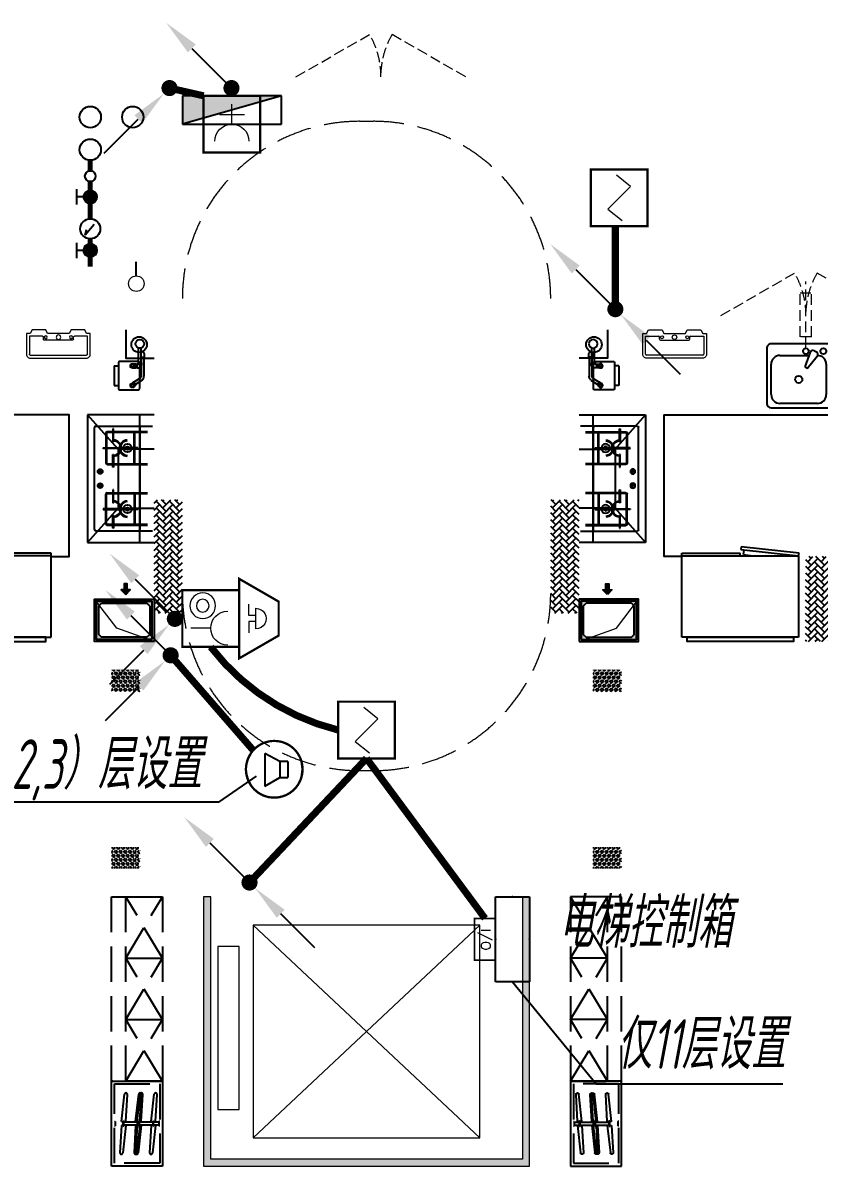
# Model space of a CAD drawing. Extents: x 3774419 to 4775970, y -926964 to 2266.
# Drawn here: x 3853794 to 3859415, y -852033 to -843969 of the extents above; entities that cross this region are included whole.
import ezdxf
from ezdxf.enums import TextEntityAlignment as Align

# ---------------------------------------------------------------- set-up
doc = ezdxf.new("R2010")
doc.units = 0
doc.header["$LTSCALE"] = 1000
doc.header["$MEASUREMENT"] = 0
for name, pattern in [('A户型$0$DASH', [0.35, 0.25, -0.1]), ('DASH', [0.35, 0.25, -0.1]), ('DOTE', [2.42, 2, -0.2, 0.02, -0.2]), ('HIDDEN', [0.375, 0.25, -0.125])]:
    doc.linetypes.add(name, pattern=pattern)
doc.layers.get('0').update_dxf_attribs({"linetype": 'CONTINUOUS'})
for name, color, linetype in [('!!电气', 1, 'CONTINUOUS'), ('5fur', 175, 'CONTINUOUS'), ('AH-FURNITURE', 1, 'CONTINUOUS'), ('DIM-照明', 7, 'CONTINUOUS'), ('EQUIP-广播', 3, 'CONTINUOUS'), ('EQUIP-箱柜', 3, 'CONTINUOUS'), ('EQUIP_消火栓', 7, 'CONTINUOUS'), ('IP-bath&kitchen-JOHNSON', 4, 'CONTINUOUS'), ('LVTRY', 252, 'CONTINUOUS'), ('LWIRE', 4, 'CONTINUOUS'), ('VPIPE-中水', 122, 'CONTINUOUS'), ('VPIPE-凝结', 150, 'CONTINUOUS'), ('VPIPE-消防', 1, 'TG_X'), ('VPIPE-给水', 3, 'TG_J'), ('WIRE-消防', 4, 'CONTINUOUS'), ('WIRE-消防广播', 4, 'DOTE'), ('保温', 6, 'CONTINUOUS'), ('建筑-排气道', 252, 'CONTINUOUS'), ('污水', 3, 'CONTINUOUS'), ('给水', 4, 'CONTINUOUS')]:
    doc.layers.add(name, color=color, linetype=linetype)
for name, color, linetype, lineweight in [('3.5方案汇报，与郭总、侯月琴确定户型_t8$0$STAIR', 2, 'CONTINUOUS', 18), ('EQUIP-消防', 3, 'CONTINUOUS', 20), ('PUB_HATCH', 8, 'CONTINUOUS', 9), ('STAIR', 252, 'CONTINUOUS', 20), ('VPIPE-废水', 31, 'TG_F', 18), ('WINDOW', 146, 'CONTINUOUS', 20), ('填充', 251, 'CONTINUOUS', 5), ('平面-空调室内机', 176, 'CONTINUOUS', 9), ('平面-空调预留孔', 252, 'CONTINUOUS', 15), ('立面-洞口示意', 252, 'CONTINUOUS', 13)]:
    doc.layers.add(name, color=color, linetype=linetype, lineweight=lineweight)
doc.styles.add('_TCH_LABEL', font='COMPLEX', dxfattribs={"bigfont": 'GBCBIG'})
doc.styles.add('_TEL_DIM', font='SIMPLEX', dxfattribs={"width": 0.8, "height": 3.5, "bigfont": 'HZTXT'})
doc.styles.add('DIM_FONT', font='SIMPLEX', dxfattribs={"width": 0.7, "bigfont": 'GBCBIG'})
doc.styles.add('HZTXT', font='gbeitc.shx', dxfattribs={"width": 0.8, "height": 400, "bigfont": 'hztxt.shx'})
doc.styles.get("Standard").update_dxf_attribs({"font": 'gbenor.shx', "bigfont": 'gbcbig.shx'})
doc.styles.add('TG_LINETYPE', font='SIMPLEX', dxfattribs={"width": 0.8, "height": 3, "bigfont": 'HZTXT'})
doc.linetypes.add('TG_F', pattern='A,2,-0.3,["F",TG_LINETYPE,S=0.1,R=0,X=-0.23,Y=-0.15],0', length=2.3)
doc.linetypes.add('TG_J', pattern='A,2,-0.22,["J",TG_LINETYPE,S=0.1,R=0,X=-0.18,Y=-0.15],0', length=2.22)
doc.linetypes.add('TG_X', pattern='A,4,-0.3,["X",TG_LINETYPE,S=0.1,R=0,X=-0.23,Y=-0.15],0', length=4.3)
pattern_1 = [(45, (0, 0), (0, 47.4157523), [100.584, -33.528]), (135, (23.708, 23.708), (3e-15, 47.4157523), [100.584, -33.528])]
pattern_2 = [(90, (0, 0), (-16.49778, 1e-15), [9.525, -19.05]), (210, (0, 0), (8.24889, -14.2874966), [9.525, -19.05]), (150, (6e-16, 9.525), (-8.24889, -14.2874966), [9.525, -19.05])]

# ---------------------------------------------------------------- blocks, each defined once
blk = doc.blocks.new('rtyg7uyhg')
at = {"layer": 'LVTRY'}
for p, q in [((194234.6, 45488.8), (193621, 45488.8)), ((193590.3, 45458.1), (193590.3, 45069.5)), ((193682.3, 45407), (193887.8, 45407)), ((193896.4, 45429.9), (193857.6, 45326.3)), ((193925.8, 45440.4), (193940.1, 45432.2)), ((194111.9, 45407), (194173.3, 45407)), ((194265.3, 45069.5), (194265.3, 45458.1)), ((193621, 45130.8), (193621, 45345.6)), ((193857.6, 45326.3), (193875.3, 45316)), ((193875.3, 45316), (193945.6, 45401.5)), ((194009.6, 45345.6), (194009.6, 45130.8)), ((194050.5, 45130.8), (194050.5, 45345.6)), ((194234.6, 45345.6), (194234.6, 45130.8)), ((193621, 45038.8), (194234.6, 45038.8)), ((193948.3, 45069.5), (193682.3, 45069.5)), ((194173.3, 45069.5), (194111.9, 45069.5))]:
    blk.add_line(p, q, dxfattribs=at)
for centre, radius in [((193866.4, 45437.7), 20.5), ((193989.2, 45437.7), 20.5), ((194071, 45437.7), 20.5), ((193815.3, 45238.2), 25.6), ((194137.5, 45238.2), 25.6)]:
    blk.add_circle(centre, radius, dxfattribs=at)
for centre, radius, start, end in [((193621, 45458.1), 30.7, 89.99999, 179.99999), ((194234.6, 45458.1), 30.7, 359.99999, 89.99999), ((193682.3, 45345.6), 61.4, 89.99999, 179.99999), ((193915.6, 45422.7), 20.5, 59.99999, 159.46231), ((193929.8, 45414.5), 20.5, 320.53767, 59.99999), ((193948.3, 45345.6), 61.4, 359.99999, 89.99999), ((194111.9, 45345.6), 61.4, 89.99999, 179.99999), ((194173.3, 45345.6), 61.4, 359.99999, 89.99999), ((193682.3, 45130.8), 61.4, 179.99999, 269.99999), ((193948.3, 45130.8), 61.4, 269.99999, 359.99999), ((194111.9, 45130.8), 61.4, 179.99999, 269.99999), ((194173.3, 45130.8), 61.4, 269.99999, 359.99999), ((193621, 45069.5), 30.7, 179.99999, 269.99999), ((194234.6, 45069.5), 30.7, 269.99999, 359.99999)]:
    blk.add_arc(centre, radius, start, end, dxfattribs=at)
at = {"layer": 'LVTRY', "style": 'DIM_FONT', "width": 0.8, "flags": 9}
for tag in ['YSIZE', 'XSIZE']:
    blk.add_attdef(tag, (193927.8, 45487.8), '', height=0.5, rotation=89.99999, dxfattribs=at)
blk = doc.blocks.new('A$C60D053AF')
at = {"layer": 'AH-FURNITURE', "color": 8}
for p, q in [((192.5, -71), (327.6, -71)), ((232.5, -90), (128.3, -90)), ((232.5, -110), (128.3, -110)), ((192.5, -91), (327.6, -91)), ((245, -129.5), (245, -122.5)), ((265, -129.5), (265, -122.5)), ((341.7, -96.9), (370, -143.2)), ((355.9, -82.7), (384.2, -129)), ((255, -281), (255, -251)), ((255, -281), (393, -281)), ((393, -281), (393, -251))]:
    blk.add_line(p, q, dxfattribs=at)
for points in [[(170, -68, 1), (170, -94), (192.5, -94), (192.5, -68)], [(234, -251), (414, -251, 0.414214), (424, -241), (424, -111, 0.414214), (414, -101), (234, -101, 0.414214), (224, -111), (224, -241, 0.414214)], [(268, -122.5), (268, -107, 0.414214), (248, -87), (232.5, -87), (232.5, -113), (242, -113), (242, -122.5)], [(242, -152, 1), (268, -152), (268, -129.5), (242, -129.5)], [(383.8, -161.2, 1), (402.2, -142.8), (386.3, -126.9), (367.9, -145.3)]]:
    blk.add_lwpolyline(points, format="xyb", close=True, dxfattribs=at)
for centre, radius in [((100, -100), 30), ((255, -152), 15), ((255, -152), 10), ((393, -152), 15), ((393, -152), 10)]:
    blk.add_circle(centre, radius, dxfattribs=at)
for radius in [40, 20]:
    blk.add_arc((327.6, -111), radius, 45, 90, dxfattribs=at)
blk = doc.blocks.new('A-Kitchen-7')
at = {"layer": 'LVTRY'}
for p, q in [((-519, 780), (-7, 834)), ((-4, 811), (-515, 756)), ((-7, 834), (-4, 811)), ((-515, 756), (-519, 780)), ((515, 756), (-515, 756)), ((-515, 756), (-515, 40)), ((-486, 761), (-485, 756)), ((-29, 767), (-112, 756)), ((-29, 767), (-35, 806)), ((515, 780), (0, 780)), ((0, 756), (0, 780)), ((515, 756), (515, 780)), ((515, 40), (515, 756)), ((-515, 40), (515, 40))]:
    blk.add_line(p, q, dxfattribs=at)
blk.add_lwpolyline([(-469, 40), (-469, 0), (469, 0), (469, 40)], close=True, dxfattribs=at)
blk = doc.blocks.new('FRSDFDGDGDRGDR')
at = {"layer": '平面-空调预留孔', "color": 252}
for p, q in [((699612.3, 775044), (699612.3, 775441.2)), ((699618.9, 775447.8), (699746.3, 775447.8)), ((699746.3, 775447.8), (699746.3, 775355.4)), ((699719.9, 775342.2), (699719.9, 775143)), ((699726.5, 775348.8), (699739.7, 775348.8)), ((699726.5, 775136.4), (699739.7, 775136.4)), ((699746.3, 775129.8), (699746.3, 775037.4)), ((699746.3, 775037.4), (699618.9, 775037.4))]:
    blk.add_line(p, q, dxfattribs=at)
blk.add_lwpolyline([(699766.1, 775166.7), (699792.5, 775153.5), (699792.5, 775057.2), (699766.1, 775044), (699766.1, 775017.6), (699618.9, 775017.6, -0.414214), (699592.5, 775044), (699592.5, 775441.2, -0.414214), (699618.9, 775467.6), (699766.1, 775467.6), (699766.1, 775441.2), (699792.5, 775428), (699792.5, 775331.6), (699766.1, 775318.4)], format="xyb", close=True, dxfattribs=at)
for centre, radius in [((699739.7, 775331.6), 10.6), ((699739.7, 775243.2), 15.8), ((699739.7, 775153.5), 10.6)]:
    blk.add_circle(centre, radius, dxfattribs=at)
for centre, start, end in [((699618.9, 775441.2), 90, 180), ((699726.5, 775342.2), 90, 180), ((699739.7, 775355.4), 270, 360), ((699726.5, 775143), 180, 270), ((699739.7, 775129.8), 0, 90), ((699618.9, 775044), 180, 270)]:
    blk.add_arc(centre, 6.6, start, end, dxfattribs=at)
blk = doc.blocks.new('*U148')
h = blk.add_hatch(color=5)
h.set_gradient(color1=(0, 0, 255), rotation=180, tint=1)
h.paths.add_polyline_path([(0, 0), (-6.35, -6.35), (-6.35, -2.159), (-15, -2.159), (-15, 2.159), (-6.35, 2.159), (-6.35, 6.35)])
at = {"color": 0, "linetype": 'Continuous'}
blk.add_lwpolyline([(0, 0), (-6.35, -6.35), (-6.35, -2.159), (-15, -2.159), (-15, 2.159), (-6.35, 2.159), (-6.35, 6.35)], close=True, dxfattribs=at)
blk = doc.blocks.new('GDGDRGDRGRD')
at = {"layer": 'PUB_HATCH'}
blk.add_hatch(color=252, dxfattribs=at).paths.add_polyline_path([(430319.8, 370173.6), (430319.8, 370443.6), (430179.8, 370443.6), (430179.8, 370428.6), (430284.8, 370428.6), (430304.8, 370408.6), (430304.8, 370208.6), (430284.8, 370188.6), (429964.8, 370188.6), (429944.8, 370208.6), (429944.8, 370408.6), (429964.8, 370428.6), (430069.8, 370428.6), (430069.8, 370443.6), (429929.8, 370443.6), (429929.8, 370173.6)])
at = {"layer": 'LVTRY', "color": 251}
for p, q in [((430080.5, 371515.4), (429864.6, 371758.3)), ((430334.8, 371758.3), (429864.6, 371758.3)), ((429864.6, 371758.3), (429864.6, 370858.3)), ((430234.8, 370858.3), (430234.8, 371758.3)), ((430334.8, 371515.4), (430080.5, 371515.4)), ((430080.5, 371515.4), (430080.5, 371100.3)), ((429864.6, 370858.3), (430080.5, 371100.3)), ((430080.5, 371100.3), (430334.8, 371100.3)), ((429864.6, 370858.3), (430334.8, 370858.3))]:
    blk.add_line(p, q, dxfattribs=at)
at = {"layer": 'LVTRY'}
for p, q in [((429914.8, 370948.3), (429914.8, 371668.3)), ((429924.8, 371678.3), (430324.8, 371678.3)), ((429994.8, 371628.3), (429994.8, 371418.3)), ((429999.8, 371628.3), (429999.8, 371418.3)), ((430289.8, 371638.3), (430004.8, 371638.3)), ((430289.8, 371633.3), (430004.8, 371633.3)), ((430045.1, 371658.3), (430045.1, 371568.3)), ((430049.6, 371658.3), (430045.1, 371658.3)), ((430049.6, 371568.3), (430049.6, 371658.3)), ((430194.8, 371418.3), (430194.8, 371628.3)), ((430199.8, 371418.3), (430199.8, 371628.3)), ((430234.8, 371668.3), (430234.8, 370948.3)), ((430045.1, 371568.3), (430049.6, 371568.3)), ((429974.8, 371525.6), (430102.3, 371525.6)), ((429974.8, 371521.1), (429974.8, 371525.6)), ((430102.3, 371521.1), (429974.8, 371521.1)), ((430045.1, 371388.3), (430045.1, 371478.3)), ((430045.1, 371478.3), (430049.6, 371478.3)), ((430049.6, 371478.3), (430049.6, 371388.3)), ((430219.8, 371525.6), (430092.3, 371525.6)), ((430092.3, 371525.6), (430092.3, 371521.1)), ((430092.3, 371521.1), (430219.8, 371521.1)), ((430102.3, 371525.6), (430102.3, 371521.1)), ((430219.8, 371521.1), (430219.8, 371525.6)), ((430234.8, 371100.3), (430234.8, 371515.4)), ((429954.8, 371338.9), (429954.8, 371377.7)), ((430004.8, 371413.3), (430289.8, 371413.3)), ((430004.8, 371408.3), (430289.8, 371408.3)), ((430049.6, 371388.3), (430045.1, 371388.3)), ((429935.4, 371358.3), (429974.2, 371358.3)), ((429935.4, 371258.3), (429974.2, 371258.3)), ((429954.8, 371238.9), (429954.8, 371277.7)), ((430045.1, 371228.3), (430045.1, 371138.3)), ((430049.6, 371228.3), (430045.1, 371228.3)), ((430049.6, 371138.3), (430049.6, 371228.3)), ((429994.8, 370988.3), (429994.8, 371198.3)), ((429999.8, 370988.3), (429999.8, 371198.3)), ((430004.8, 371208.3), (430289.8, 371208.3)), ((430004.8, 371203.3), (430289.8, 371203.3)), ((430045.1, 371138.3), (430049.6, 371138.3)), ((430194.8, 371198.3), (430194.8, 370988.3)), ((430199.8, 371198.3), (430199.8, 370988.3)), ((430102.3, 371095.6), (429974.8, 371095.6)), ((429974.8, 371095.6), (429974.8, 371091.1)), ((429974.8, 371091.1), (430102.3, 371091.1)), ((430092.3, 371091.1), (430092.3, 371095.6)), ((430092.3, 371095.6), (430219.8, 371095.6)), ((430219.8, 371091.1), (430092.3, 371091.1)), ((430102.3, 371091.1), (430102.3, 371095.6)), ((430219.8, 371095.6), (430219.8, 371091.1)), ((430289.8, 370983.3), (430004.8, 370983.3)), ((430289.8, 370978.3), (430004.8, 370978.3)), ((430045.1, 370958.3), (430045.1, 371048.3)), ((430045.1, 371048.3), (430049.6, 371048.3)), ((430049.6, 371048.3), (430049.6, 370958.3)), ((430324.8, 370938.3), (429924.8, 370938.3)), ((430049.6, 370958.3), (430045.1, 370958.3))]:
    blk.add_line(p, q, dxfattribs=at)
at = {"layer": 'LVTRY', "color": 252}
for p, q in [((430069.8, 370428.6), (430069.8, 370443.6)), ((430179.8, 370428.6), (430179.8, 370443.6))]:
    blk.add_line(p, q, dxfattribs=at)
at = {"layer": 'LVTRY'}
blk.add_lwpolyline([(429608.8, 370758.3), (429734.8, 370758.3), (429734.8, 371758.3), (427634.8, 371758.3)], dxfattribs=at)
at = {"layer": 'LVTRY', "color": 252}
for points in [[(430334.8, 370158.6), (429914.8, 370158.6), (429914.8, 370458.6), (430334.8, 370458.6)], [(430319.8, 370173.6), (429929.8, 370173.6), (429929.8, 370443.6), (430319.8, 370443.6)], [(429964.8, 370428.6), (430284.8, 370428.6), (430304.8, 370408.6), (430304.8, 370208.6), (430284.8, 370188.6), (429964.8, 370188.6), (429944.8, 370208.6), (429944.8, 370408.6), (429964.8, 370428.6)]]:
    blk.add_lwpolyline(points, close=True, dxfattribs=at)
at = {"layer": 'LVTRY'}
for centre, radius in [((430147.3, 371523.3), 29.7), ((430147.3, 371523.3), 11.7), ((429954.8, 371358.3), 17), ((429954.8, 371258.3), 17), ((430147.3, 371093.3), 29.7), ((430147.3, 371093.3), 11.7)]:
    blk.add_circle(centre, radius, dxfattribs=at)
for centre, radius, start, end in [((429924.8, 371668.3), 10, 90, 180), ((430004.8, 371628.3), 10, 90, 180), ((430004.8, 371628.3), 5, 90, 180), ((430189.8, 371628.3), 10, 0, 90), ((430189.8, 371628.3), 5, 0, 90), ((430224.8, 371668.3), 10, 0, 90), ((430047.3, 371523.3), 56.7, 2.27424, 87.72576), ((430047.3, 371523.3), 52.2, 2.47041, 87.52959), ((430147.3, 371523.3), 56.7, 92.27424, 177.72576), ((430147.3, 371523.3), 52.2, 92.47041, 177.52959), ((430047.3, 371523.3), 56.7, 272.27424, 357.72576), ((430047.3, 371523.3), 52.2, 272.47041, 357.52959), ((430147.3, 371523.3), 56.7, 182.27424, 267.72576), ((430147.3, 371523.3), 52.2, 182.47041, 267.52959), ((430004.8, 371418.3), 10, 180, 270), ((430004.8, 371418.3), 5, 180, 270), ((430189.8, 371418.3), 5, 270, 0), ((430189.8, 371418.3), 10, 270, 0), ((430004.8, 371198.3), 10, 90, 180), ((430004.8, 371198.3), 5, 90, 180), ((430047.3, 371093.3), 56.7, 2.27424, 87.72576), ((430047.3, 371093.3), 52.2, 2.47041, 87.52959), ((430147.3, 371093.3), 56.7, 92.27424, 177.72576), ((430147.3, 371093.3), 52.2, 92.47041, 177.52959), ((430189.8, 371198.3), 10, 0, 90), ((430189.8, 371198.3), 5, 0, 90), ((430047.3, 371093.3), 56.7, 272.27424, 357.72576), ((430047.3, 371093.3), 52.2, 272.47041, 357.52959), ((430147.3, 371093.3), 56.7, 182.27424, 267.72576), ((430147.3, 371093.3), 52.2, 182.47041, 267.52959), ((430004.8, 370988.3), 10, 180, 270), ((430004.8, 370988.3), 5, 180, 270), ((430189.8, 370988.3), 5, 270, 0), ((430189.8, 370988.3), 10, 270, 0), ((429924.8, 370948.3), 10, 180, 270), ((430224.8, 370948.3), 10, 270, 0)]:
    blk.add_arc(centre, radius, start, end, dxfattribs=at)
at = {"layer": '立面-洞口示意', "color": 252}
blk.add_lwpolyline([(430334.8, 370158.6), (430071.3, 370252.5), (429914.8, 370458.6)], dxfattribs=at)
at = {"xscale": -1, "rotation": 270}
blk.add_blockref('FRSDFDGDGDRGDR', (-345582.7, -327434.2), dxfattribs=at)
at = {"rotation": 270}
blk.add_blockref('A$C60D053AF', (430334.8, 372358.3), dxfattribs=at)
at = {"xscale": -1}
blk.add_blockref('rtyg7uyhg', (622599.6, 326769.5), dxfattribs=at)
at = {"layer": 'LVTRY', "color": 1, "extrusion": (0, 0, -1), "xscale": -0.7999999999883585, "yscale": 0.7999999999883585, "zscale": -0.7999999999883585}
blk.add_blockref('A-Kitchen-7', (-429196.8, 370158.6), dxfattribs=at)
at = {"layer": '建筑-排气道', "xscale": -5, "yscale": 5, "zscale": 5, "rotation": 90}
blk.add_blockref('*U148', (430134.7, 370490.9), dxfattribs=at)
blk = doc.blocks.new('GDFGDGRD')
at = {"layer": '保温', "linetype": 'ByBlock', "ltscale": 10}
h = blk.add_hatch(dxfattribs=at)
h.set_pattern_fill('AR-HBONE', color=251, scale=55)
h.set_pattern_definition(pattern_1)
h.paths.add_polyline_path([(431616.6, 372623.9), (431816.6, 372623.9), (431816.7, 373423.7), (431616.7, 373423.7)])
h = blk.add_hatch(dxfattribs=at)
h.set_pattern_fill('AR-HBONE', color=251, scale=55)
h.set_pattern_definition(pattern_1)
h.paths.add_polyline_path([(434616.6, 372623.9), (434416.6, 372623.9), (434416.5, 373423.7), (434616.5, 373423.7)])
h = blk.add_hatch(dxfattribs=at)
h.set_pattern_fill('AR-HBONE', color=251, scale=55)
h.set_pattern_definition(pattern_1)
h.paths.add_polyline_path([(430017.8, 372423.6), (430016.6, 373023.7), (429816.6, 373023.7), (429817.8, 372423.6)])
at = {"layer": '保温', "linetype": 'Continuous', "ltscale": 10}
h = blk.add_hatch(dxfattribs=at)
h.set_pattern_fill('HEX', color=251, scale=10, angle=90, style=0)
h.set_pattern_definition(pattern_2)
h.paths.add_polyline_path([(431316.6, 372073.7), (431516.6, 372073.7), (431516.7, 372223.7), (431316.7, 372223.7)])
h = blk.add_hatch(dxfattribs=at)
h.set_pattern_fill('HEX', color=251, scale=10, angle=90, style=0)
h.set_pattern_definition(pattern_2)
h.paths.add_polyline_path([(434916.6, 372073.7), (434716.6, 372073.7), (434716.5, 372223.7), (434916.5, 372223.7)])
h = blk.add_hatch(dxfattribs=at)
h.set_pattern_fill('HEX', color=251, scale=10, angle=90, style=0)
h.set_pattern_definition(pattern_2)
h.paths.add_polyline_path([(431316.6, 370823.7), (431516.6, 370823.7), (431516.7, 370973.7), (431316.7, 370973.7)])
h = blk.add_hatch(dxfattribs=at)
h.set_pattern_fill('HEX', color=251, scale=10, angle=90, style=0)
h.set_pattern_definition(pattern_2)
h.paths.add_polyline_path([(434916.6, 370823.7), (434716.6, 370823.7), (434716.5, 370973.7), (434916.5, 370973.7)])
blk = doc.blocks.new('$TwtSys$00000434')
at = {"color": 252}
for p, q in [((-0.5, 0.5), (-0.5, -0.5)), ((-0.5, -0.5), (0.5, 0.5)), ((0.5, 0.5), (-0.5, 0.5)), ((0.5, -0.5), (0.5, 0.5)), ((-0.5, -0.5), (0.5, -0.5))]:
    blk.add_line(p, q, dxfattribs=at)
blk.add_solid([(0.5, -0.5), (0.5, 0.5), (-0.5, -0.5)], dxfattribs=at)
blk = doc.blocks.new('A$C2705576B')
at = {"layer": '给水'}
h = blk.add_hatch(color=252, dxfattribs=at)
edge = h.paths.add_edge_path()
edge.add_arc((417.5, -1741.2), 47.2, 0, 360)
h = blk.add_hatch(color=252, dxfattribs=at)
edge = h.paths.add_edge_path()
edge.add_arc((794.7, -1741.2), 47.2, 0, 360)
at = {"layer": '给水', "color": 252}
for p, q in [((363.1, -1645.4), (471.8, -1645.4)), ((417.5, -1741.2), (417.5, -1645.4)), ((740.3, -1645.4), (849, -1645.4)), ((794.7, -1741.2), (794.7, -1645.4)), ((601.1, -1768.1), (525.3, -1704.3)), ((525.3, -1704.3), (564, -1715))]:
    blk.add_line(p, q, dxfattribs=at)
at = {"layer": '给水', "color": 252, "const_width": 35.4}
for points in [[(499.1, -1741.2), (302.5, -1741.2)], [(903.5, -1741.2), (640.6, -1741.2)], [(1052.8, -1741.2), (978.5, -1741.2)]]:
    blk.add_lwpolyline(points, dxfattribs=at)
at = {"layer": '给水', "color": 252}
for centre, radius in [((569.8, -1741.2), 70.8), ((417.5, -1741.2), 47.2), ((794.7, -1741.2), 47.2), ((941, -1741.2), 37.5)]:
    blk.add_circle(centre, radius, dxfattribs=at)
blk = doc.blocks.new('dongkong')
at = {"layer": '平面-空调预留孔', "color": 8, "linetype": 'HIDDEN', "ltscale": 0.3}
for p, q in [((-603796, 210899.9), (-603796, 210431.5)), ((-603836, 210821), (-603836, 210510.8)), ((-603836, 210821), (-603756, 210821)), ((-603756, 210821), (-603756, 210510.8))]:
    blk.add_line(p, q, dxfattribs=at)
blk.add_lwpolyline([(-603756, 210510.8), (-603836, 210510.8)], dxfattribs=at)
blk = doc.blocks.new('FGDGDGRDGRRD')
at = {"color": 252}
for p, q in [((430034.8, 366458.3), (430034.8, 367058.3)), ((430034.8, 367058.3), (430394.6, 367058.3)), ((430034.8, 366458.3), (430034.8, 367058.3)), ((430034.8, 367058.3), (430394.6, 367058.3)), ((430394.6, 367058.3), (430394.6, 366458.3)), ((430394.6, 367058.3), (430394.6, 367058.3)), ((430394.6, 367058.3), (430394.6, 366458.3)), ((430394.6, 367058.3), (430394.6, 367058.3)), ((430394.6, 366458.3), (430034.8, 366458.3)), ((430394.6, 366458.3), (430034.8, 366458.3))]:
    blk.add_line(p, q, dxfattribs=at)
at = {"layer": '5fur', "color": 252, "linetype": 'A户型$0$DASH'}
for p, q in [((430034.8, 368358.3), (430394.6, 368358.3)), ((430034.8, 367058.3), (430034.8, 368358.3)), ((430034.8, 368358.3), (430394.6, 368358.3)), ((430034.8, 367058.3), (430034.8, 368358.3)), ((430134.8, 368358.3), (430394.6, 368358.3)), ((430134.8, 367058.3), (430134.8, 368358.3)), ((430134.8, 367925), (430394.6, 368358.3)), ((430394.6, 367925), (430134.8, 368358.3)), ((430134.8, 368358.3), (430394.6, 368358.3)), ((430134.8, 367058.3), (430134.8, 368358.3)), ((430134.8, 367925), (430394.6, 368358.3)), ((430394.6, 367925), (430134.8, 368358.3)), ((430394.6, 368358.3), (430394.6, 367058.3)), ((430394.6, 368358.3), (430394.6, 367058.3)), ((430394.6, 368358.3), (430394.6, 367058.3)), ((430394.6, 368358.3), (430394.6, 367058.3)), ((430134.8, 367925), (430394.6, 367925)), ((430394.6, 367491.7), (430134.8, 367925)), ((430134.8, 367491.7), (430394.6, 367925)), ((430134.8, 367925), (430394.6, 367925)), ((430394.6, 367491.7), (430134.8, 367925)), ((430134.8, 367491.7), (430394.6, 367925)), ((430134.8, 367491.7), (430394.6, 367491.7)), ((430134.8, 367058.3), (430394.6, 367491.7)), ((430394.6, 367058.3), (430134.8, 367491.7)), ((430134.8, 367491.7), (430394.6, 367491.7)), ((430134.8, 367058.3), (430394.6, 367491.7)), ((430394.6, 367058.3), (430134.8, 367491.7)), ((430394.6, 367058.3), (430034.8, 367058.3)), ((430394.6, 367058.3), (430034.8, 367058.3)), ((430034.8, 366458.3), (430034.8, 367058.3)), ((430034.8, 367058.3), (430394.6, 367058.3)), ((430034.8, 366458.3), (430034.8, 367058.3)), ((430034.8, 367058.3), (430394.6, 367058.3)), ((430054.8, 366478.3), (430054.8, 367038.3)), ((430054.8, 367038.3), (430374.6, 367038.3)), ((430054.8, 366478.3), (430054.8, 367038.3)), ((430054.8, 367038.3), (430374.6, 367038.3)), ((430394.6, 367058.3), (430134.8, 367058.3)), ((430394.6, 367058.3), (430134.8, 367058.3)), ((430374.6, 367038.3), (430374.6, 366478.3)), ((430374.6, 367038.3), (430374.6, 366478.3)), ((430394.6, 367058.3), (430394.6, 366458.3)), ((430394.6, 367058.3), (430394.6, 366458.3)), ((430105.1, 366772.6), (430126.4, 366965.3)), ((430105.1, 366772.6), (430126.4, 366965.3)), ((430135.1, 366772.6), (430146.4, 366963.8)), ((430135.1, 366772.6), (430146.4, 366963.8)), ((430205.1, 366772.6), (430226.4, 366965.3)), ((430205.1, 366772.6), (430226.4, 366965.3)), ((430214.9, 366772.6), (430236.2, 366965.3)), ((430214.9, 366772.6), (430236.2, 366965.3)), ((430235.1, 366772.6), (430246.4, 366963.8)), ((430235.1, 366772.6), (430246.4, 366963.8)), ((430244.9, 366772.6), (430256.2, 366963.8)), ((430244.9, 366772.6), (430256.2, 366963.8)), ((430314.9, 366772.6), (430336.2, 366965.3)), ((430314.9, 366772.6), (430336.2, 366965.3)), ((430344.9, 366772.6), (430356.2, 366963.8)), ((430344.9, 366772.6), (430356.2, 366963.8)), ((430054.8, 366773.6), (430059.8, 366773.6)), ((430054.8, 366773.6), (430059.8, 366773.6)), ((430054.8, 366743.1), (430059.8, 366743.1)), ((430054.8, 366743.1), (430059.8, 366743.1)), ((430059.8, 366773.6), (430059.8, 366743.1)), ((430059.8, 366773.6), (430059.8, 366743.1)), ((430369.6, 366768.6), (430059.8, 366768.6)), ((430369.6, 366768.6), (430059.8, 366768.6)), ((430369.6, 366748.1), (430059.8, 366748.1)), ((430369.6, 366748.1), (430059.8, 366748.1)), ((430105.1, 366744), (430093.9, 366552.9)), ((430105.1, 366744), (430093.9, 366552.9)), ((430105.1, 366772.6), (430118.1, 366772.6)), ((430105.1, 366772.6), (430118.1, 366772.6)), ((430118.1, 366744), (430105.1, 366744)), ((430118.1, 366744), (430105.1, 366744)), ((430135.1, 366744), (430113.8, 366551.4)), ((430135.1, 366744), (430113.9, 366551.4)), ((430118.1, 366775.6), (430122.1, 366775.6)), ((430118.1, 366741), (430118.1, 366775.6)), ((430118.1, 366775.6), (430122.1, 366775.6)), ((430118.1, 366741), (430118.1, 366775.6)), ((430122.1, 366741), (430118.1, 366741)), ((430122.1, 366741), (430118.1, 366741)), ((430122.1, 366741), (430122.1, 366775.6)), ((430122.1, 366741), (430122.1, 366775.6)), ((430122.1, 366772.6), (430135.1, 366772.6)), ((430122.1, 366772.6), (430135.1, 366772.6)), ((430135.1, 366744), (430122.1, 366744)), ((430135.1, 366744), (430122.1, 366744)), ((430205.1, 366744), (430193.9, 366552.9)), ((430205.1, 366744), (430193.9, 366552.9)), ((430214.9, 366744), (430203.7, 366552.9)), ((430214.9, 366744), (430203.7, 366552.9)), ((430205.1, 366772.6), (430218.1, 366772.6)), ((430205.1, 366772.6), (430218.1, 366772.6)), ((430218.1, 366744), (430205.1, 366744)), ((430218.1, 366744), (430205.1, 366744)), ((430235.1, 366744), (430213.8, 366551.4)), ((430235.1, 366744), (430213.9, 366551.4)), ((430214.9, 366772.6), (430227.9, 366772.6)), ((430214.9, 366772.6), (430227.9, 366772.6)), ((430227.9, 366744), (430214.9, 366744)), ((430227.9, 366744), (430214.9, 366744)), ((430218.1, 366775.6), (430222.1, 366775.6)), ((430218.1, 366741), (430218.1, 366775.6)), ((430218.1, 366775.6), (430222.1, 366775.6)), ((430218.1, 366741), (430218.1, 366775.6)), ((430222.1, 366741), (430218.1, 366741)), ((430222.1, 366741), (430218.1, 366741)), ((430222.1, 366741), (430222.1, 366775.6)), ((430222.1, 366741), (430222.1, 366775.6)), ((430222.1, 366772.6), (430235.1, 366772.6)), ((430222.1, 366772.6), (430235.1, 366772.6)), ((430235.1, 366744), (430222.1, 366744)), ((430235.1, 366744), (430222.1, 366744)), ((430244.9, 366744), (430223.6, 366551.4)), ((430244.9, 366744), (430223.7, 366551.4)), ((430227.9, 366775.6), (430231.9, 366775.6)), ((430227.9, 366741), (430227.9, 366775.6)), ((430227.9, 366775.6), (430231.9, 366775.6)), ((430227.9, 366741), (430227.9, 366775.6)), ((430231.9, 366741), (430227.9, 366741)), ((430231.9, 366741), (430227.9, 366741)), ((430231.9, 366741), (430231.9, 366775.6)), ((430231.9, 366741), (430231.9, 366775.6)), ((430231.9, 366772.6), (430244.9, 366772.6)), ((430231.9, 366772.6), (430244.9, 366772.6)), ((430244.9, 366744), (430231.9, 366744)), ((430244.9, 366744), (430231.9, 366744)), ((430314.9, 366744), (430303.7, 366552.9)), ((430314.9, 366744), (430303.7, 366552.9)), ((430314.9, 366772.6), (430327.9, 366772.6)), ((430314.9, 366772.6), (430327.9, 366772.6)), ((430327.9, 366744), (430314.9, 366744)), ((430327.9, 366744), (430314.9, 366744)), ((430344.9, 366744), (430323.6, 366551.4)), ((430344.9, 366744), (430323.7, 366551.4)), ((430327.9, 366775.6), (430331.9, 366775.6)), ((430327.9, 366741), (430327.9, 366775.6)), ((430327.9, 366775.6), (430331.9, 366775.6)), ((430327.9, 366741), (430327.9, 366775.6)), ((430331.9, 366741), (430327.9, 366741)), ((430331.9, 366741), (430327.9, 366741)), ((430331.9, 366741), (430331.9, 366775.6)), ((430331.9, 366741), (430331.9, 366775.6)), ((430331.9, 366772.6), (430344.9, 366772.6)), ((430331.9, 366772.6), (430344.9, 366772.6)), ((430344.9, 366744), (430331.9, 366744)), ((430344.9, 366744), (430331.9, 366744)), ((430374.6, 366773.6), (430369.6, 366773.6)), ((430374.6, 366773.6), (430369.6, 366773.6)), ((430369.6, 366773.6), (430369.6, 366743.1)), ((430369.6, 366773.6), (430369.6, 366743.1)), ((430374.6, 366743.1), (430369.6, 366743.1)), ((430374.6, 366743.1), (430369.6, 366743.1)), ((430394.6, 366458.3), (430034.8, 366458.3)), ((430394.6, 366458.3), (430034.8, 366458.3)), ((430374.6, 366478.3), (430054.8, 366478.3)), ((430374.6, 366478.3), (430054.8, 366478.3))]:
    blk.add_line(p, q, dxfattribs=at)
for centre, start, end in [((430136.4, 366964.3), 356.96059, 174.28941), ((430136.4, 366964.3), 356.96059, 174.28941), ((430236.4, 366964.3), 356.96059, 174.28941), ((430236.4, 366964.3), 356.96059, 174.28941), ((430246.2, 366964.3), 356.96059, 174.28941), ((430246.2, 366964.3), 356.96059, 174.28941), ((430346.2, 366964.3), 356.96059, 174.28941), ((430346.2, 366964.3), 356.96059, 174.28941), ((430103.9, 366552.3), 176.96059, 354.28941), ((430103.9, 366552.3), 176.96059, 354.28941), ((430203.9, 366552.3), 176.96059, 354.28941), ((430203.9, 366552.3), 176.96059, 354.28941), ((430213.7, 366552.3), 176.96059, 354.28941), ((430213.7, 366552.3), 176.96059, 354.28941), ((430313.7, 366552.3), 176.96059, 354.28941), ((430313.7, 366552.3), 176.96059, 354.28941)]:
    blk.add_arc(centre, 10, start, end, dxfattribs=at)
blk = doc.blocks.new('A$C1C403CBE')
at = {"layer": '填充'}
h = blk.add_hatch(dxfattribs=at)
h.set_pattern_fill('隔热材料02', color=252, scale=100, style=0)
h.set_pattern_definition([(0, (-1161708.397, -603838.627), (0, 50), []), (0, (-1161708.397, -603821.96), (0, 50), []), (270, (-1161664.656, -603813.33), (50, -9e-15), [5.01775, -44.98225]), (270, (-1161702.115, -603813.33), (50, -9e-15), [5.01775, -44.98225]), (90, (-1161676.603, -603847.26), (-50, 3e-15), [5.01775, -44.98225]), (90, (-1161690.17, -603847.26), (-50, 3e-15), [5.01775, -44.98225]), (180, (-1161658.373, -603855.294), (-6e-15, -50), [50.02425, 0.02425]), (135, (-1161672.33, -603852.785), (3e-15, 49.99987405), [4.268, -66.44275]), (116.56505, (-1161625.348, -603849.767), (0.00011283, 49.99993342), [2.805, -108.9985]), (116.56505, (-1161675.348, -603849.767), (0.00011283, 49.99993342), [2.805, -108.9985]), (153.43495, (-1161617.313, -603855.294), (-0.0001128, 49.9999334), [5.61, -106.1935]), (153.43495, (-1161667.313, -603855.294), (-0.0001128, 49.9999334), [5.61, -106.1935]), (63.43495, (-1161626.603, -603842.24), (-0.00011283, 49.99993342), [26.714, -85.0895]), (63.43495, (-1161676.603, -603842.24), (-0.00011283, 49.99993342), [26.714, -85.0895]), (116.56505, (-1161614.656, -603813.33), (0.00011283, 49.99993342), [2.805, -108.9985]), (116.56505, (-1161664.656, -603813.33), (0.00011283, 49.99993342), [2.805, -108.9985]), (135, (-1161665.91, -603810.82), (3e-15, 49.99987405), [4.268, -66.44275]), (153.43495, (-1161618.93, -603807.803), (-0.0001128, 49.9999334), [5.61, -106.1935]), (153.43495, (-1161668.93, -603807.803), (-0.0001128, 49.9999334), [5.61, -106.1935]), (45, (-1161700.86, -603810.82), (0, 49.99987405), [4.268, -66.44275]), (63.43495, (-1161652.115, -603813.33), (-0.00011283, 49.99993342), [2.805, -108.9985]), (63.43495, (-1161702.115, -603813.33), (-0.00011283, 49.99993342), [2.805, -108.9985]), (26.56505, (-1161647.842, -603807.803), (0.0001128, 49.9999334), [5.61, -106.1935]), (26.56505, (-1161697.842, -603807.803), (0.0001128, 49.9999334), [5.61, -106.1935]), (116.56505, (-1161640.168, -603842.24), (0.00011283, 49.99993342), [26.714, -85.0895]), (116.56505, (-1161690.168, -603842.24), (0.00011283, 49.99993342), [26.714, -85.0895]), (45, (-1161694.44, -603852.785), (0, 49.99987405), [4.268, -66.44275]), (63.43495, (-1161641.422, -603849.767), (-0.00011283, 49.99993342), [2.805, -108.9985]), (63.43495, (-1161691.422, -603849.767), (-0.00011283, 49.99993342), [2.805, -108.9985]), (26.56505, (-1161649.46, -603855.294), (0.0001128, 49.9999334), [5.61, -106.1935]), (26.56505, (-1161699.46, -603855.294), (0.0001128, 49.9999334), [5.61, -106.1935])])
h.paths.add_polyline_path([(36400, 6800), (36350, 6800), (36350, 4900), (38650, 4900), (38650, 6800), (38600, 6800), (38600, 4950), (36400, 4950)])
at = {"layer": '3.5方案汇报，与郭总、侯月琴确定户型_t8$0$STAIR', "color": 252}
for p, q in [((36700.8, 6600), (38300.8, 5100)), ((38300.8, 6600), (36700.8, 5100))]:
    blk.add_line(p, q, dxfattribs=at)
for points in [[(38300.8, 5100), (38300.8, 6600), (36700.8, 6600), (36700.8, 5100)], [(36600.8, 5300), (36600.8, 6450), (36450.8, 6450), (36450.8, 5300)]]:
    blk.add_lwpolyline(points, close=True, dxfattribs=at)
at = {"layer": 'IP-bath&kitchen-JOHNSON', "color": 252}
for points in [[(35800, 10800), (35800, 10600), (36000, 10600)], [(39200, 10800), (39200, 10600), (39000, 10600)]]:
    blk.add_lwpolyline(points, dxfattribs=at)
at = {"layer": 'STAIR', "color": 252, "linetype": 'DASH'}
for points in [[(36200, 11020, -0.414214), (37450, 12270), (37550, 12270, -0.414214), (38800, 11020)], [(36200, 8940, 0.414214), (37450, 7690), (37550, 7690, 0.414214), (38800, 8940)]]:
    blk.add_lwpolyline(points, format="xyb", dxfattribs=at)
at = {"layer": 'VPIPE-中水', "color": 252, "linetype": 'Continuous'}
for centre in [(35894.8, 10695), (39105.2, 10695)]:
    blk.add_circle(centre, 55, dxfattribs=at)
at = {"layer": 'VPIPE-凝结', "color": 252}
blk.add_line((35875, 11180), (35875, 11278), dxfattribs=at)
at = {"layer": 'VPIPE-废水', "color": 252}
blk.add_circle((35875, 11125), 55, dxfattribs=at)
at = {"layer": 'VPIPE-消防', "color": 252, "linetype": 'Continuous'}
blk.add_circle((35850, 12300), 75, dxfattribs=at)
at = {"layer": 'VPIPE-给水', "color": 252, "linetype": 'Continuous'}
for centre in [(35550, 12300), (35550, 12070)]:
    blk.add_circle(centre, 75, dxfattribs=at)
at = {"layer": 'WINDOW', "color": 252, "linetype": 'DASH', "ltscale": 0.3}
for points in [[(37001.9, 12583.3), (37521.5, 12883.3, -0.131652), (37601.9, 12583.3)], [(38200, 12583.3), (37680.4, 12883.3, 0.131652), (37600, 12583.3)], [(40001.9, 10900), (40521.5, 11200, -0.131652), (40601.9, 10900)], [(41200, 10900), (40680.4, 11200, 0.131652), (40600, 10900)]]:
    blk.add_lwpolyline(points, format="xyb", dxfattribs=at)
at = {"layer": '填充', "color": 252}
blk.add_lwpolyline([(36400, 6800), (36350, 6800), (36350, 4900), (38650, 4900), (38650, 6800), (38600, 6800), (38600, 4950), (36400, 4950)], close=True, dxfattribs=at)
at = {"color": 252}
blk.add_blockref('GDGDRGDRGRD', (-394334.8, -361558.3), dxfattribs=at)
at = {"color": 252, "xscale": -1}
for name, p in [('GDGDRGDRGRD', (469334.8, -361558.3)), ('GDFGDGRD', (470616.6, -363823.7))]:
    blk.add_blockref(name, p, dxfattribs=at)
blk.add_blockref('FGDGDGRDGRRD', (-394334.8, -361558.3))
at = {"xscale": -1}
blk.add_blockref('FGDGDGRDGRRD', (469334.8, -361558.3), dxfattribs=at)
at = {"layer": 'EQUIP_消火栓', "color": 252, "xscale": 700, "yscale": 200, "zscale": 700, "rotation": 180}
blk.add_blockref('$TwtSys$00000434', (36550, 12350), dxfattribs=at)
at = {"layer": '平面-空调室内机', "color": 252, "ltscale": 0.3, "rotation": 180}
blk.add_blockref('dongkong', (-563196, 221570.8), dxfattribs=at)
at = {"layer": '污水', "color": 252, "rotation": 90.00000000010901}
blk.add_blockref('A$C2705576B', (33808.8, 10942.2), dxfattribs=at)
blk = doc.blocks.new('$equip$00002656')
for p, q in [((-0.5, 1), (-0.5, 0)), ((0.5, 1), (-0.5, 1)), ((0.5, 0), (0.5, 1)), ((0, 0.5), (0, 0.15)), ((-0.219, 0.331), (0.222, 0.331)), ((-0.5, 0), (0.5, 0))]:
    blk.add_line(p, q)
at = {"const_width": 0.04}
blk.add_lwpolyline([(-0.5, 1), (0.5, 1), (0.5, 0), (-0.5, 0), (-0.5, 1), (0.5, 1)], dxfattribs=at)
blk.add_arc((0, 0.8), 0.3, 180, 0)
for p in [(0, 1), (-0.5, 0.5), (0.5, 0.5), (0, 0)]:
    blk.add_point(p)
at = {"color": 7, "flags": 1}
for tag, height, p in [('B', 0.4, (0.762, 0.292)), ('A', 0.00002, (0, 0))]:
    blk.add_attdef(tag, text='', height=height, dxfattribs=at).set_placement(p, align=Align.MIDDLE_CENTER)
blk = doc.blocks.new('$equip$00002649')
for p, q in [((-0.5, 0.5), (-0.5, -0.5)), ((0.5, 0.5), (-0.5, 0.5)), ((0.5, -0.5), (0.5, 0.5)), ((-0.2, 0.2), (0.05, 0.4)), ((0, 0), (-0.2, 0.2)), ((0, 0), (0.2, -0.2)), ((0.2, -0.2), (-0.05, -0.4)), ((-0.5, -0.5), (0.5, -0.5))]:
    blk.add_line(p, q)
at = {"const_width": 0.04}
blk.add_lwpolyline([(-0.5, 0.5), (0.5, 0.5), (0.5, -0.5), (-0.5, -0.5), (-0.5, 0.5), (0.5, 0.5)], dxfattribs=at)
for p in [(0, 0.5), (-0.5, 0), (0.5, 0), (0, -0.5)]:
    blk.add_point(p)
at = {"color": 7, "flags": 1}
for tag, height, p in [('A', 0.00002, (0, 0)), ('B', 0.4, (0.762, -0.208))]:
    blk.add_attdef(tag, text='', height=height, dxfattribs=at).set_placement(p, align=Align.MIDDLE_CENTER)
blk = doc.blocks.new('$equip$00002341')
for p, q in [((-0.101, 0.136), (0.167, 0.277)), ((0.167, 0.277), (0.167, -0.295)), ((-0.241, 0.136), (-0.241, -0.144)), ((-0.241, 0.136), (-0.101, 0.136)), ((-0.101, 0.136), (-0.101, -0.144)), ((-0.101, -0.144), (-0.241, -0.144)), ((0.167, -0.295), (-0.101, -0.144))]:
    blk.add_line(p, q)
at = {"const_width": 0.04}
blk.add_lwpolyline([(-0.5, 0, -1), (0.5, 0, -1), (-0.5, 0, -1.463176)], format="xyb", dxfattribs=at)
blk.add_circle((0, 0), 0.5)
for p in [(0, 0.5), (-0.5, 0), (0.5, 0), (0, -0.5)]:
    blk.add_point(p)
at = {"color": 7, "style": '_TEL_DIM', "flags": 1}
blk.add_attdef('A', text='', height=0.00002, dxfattribs=at).set_placement((0, 0), align=Align.MIDDLE_CENTER)
blk = doc.blocks.new('$equip$00001413')
for p, q in [((0.75, 0.6), (-0.75, 0.6)), ((-0.75, 0.6), (-0.75, 0)), ((0.75, 0), (0.75, 0.6)), ((-0.75, 0), (0.75, 0))]:
    blk.add_line(p, q)
for p in [(0, 0.6), (-0.75, 0.3), (0.75, 0.3), (0, 0)]:
    blk.add_point(p)
at = {"style": '_TCH_LABEL', "flags": 9}
blk.add_attdef('A', (0, 0), '', height=0.00002, dxfattribs=at)
blk = doc.blocks.new('$equip$00002463')
for p, q in [((-0.65, 0.65), (-0.65, 0)), ((0.65, 0.65), (-0.65, 0.65)), ((0.65, 0), (0.65, 0.65)), ((-0.65, 0), (0.65, 0))]:
    blk.add_line(p, q)
at = {"const_width": 0.05}
blk.add_lwpolyline([(-0.65, 0.65), (-0.65, 0), (0.65, 0), (0.65, 0.65), (-0.65, 0.65), (-0.65, 0)], dxfattribs=at)
for p in [(0, 0.65), (-0.65, 0.325), (0, 0), (0.65, 0.325)]:
    blk.add_point(p)
at = {"color": 7, "style": '_TEL_DIM'}
blk.add_attdef('$TEXT$', text='', height=0.3, dxfattribs=at).set_placement((0.006, 0.343), align=Align.MIDDLE_CENTER)
at = {"color": 7, "style": '_TEL_DIM', "flags": 1}
blk.add_attdef('A', text='', height=0.00002, dxfattribs=at).set_placement((0, 0), align=Align.MIDDLE_CENTER)
blk = doc.blocks.new('$TelecSys$00000081')
for p, q in [((0.104, 0.104), (0.104, 0.104)), ((-0.104, -0.104), (-0.104, -0.104)), ((-1.15, -1.15), (-0.55, -0.55))]:
    blk.add_line(p, q)
at = {"const_width": 0.142}
blk.add_lwpolyline([(0.071, 0, 1), (-0.071, 0, 1)], format="xyb", close=True, dxfattribs=at)
blk.add_solid([(-0.62, -0.48), (-0.48, -0.62), (-0.1, -0.1)])
at = {"width": 0.8, "flags": 9}
blk.add_attdef('A', (0, 0), '', height=0.00002, rotation=180, dxfattribs=at)
blk = doc.blocks.new('$TelecSys$00000079')
for p, q in [((0.7, 0.7), (0, 0)), ((0.104, 0.104), (0.104, 0.104)), ((-0.104, -0.104), (-0.104, -0.104))]:
    blk.add_line(p, q)
at = {"const_width": 0.142}
blk.add_lwpolyline([(-0.071, 0, 1), (0.071, 0, 1)], format="xyb", close=True, dxfattribs=at)
blk.add_solid([(0.63, 0.77), (0.77, 0.63), (1.15, 1.15)])
at = {"width": 0.8, "flags": 9}
blk.add_attdef('A', (0, 0), '', height=0.00002, dxfattribs=at)
blk = doc.blocks.new('$equip$00002655')
for p, q in [((-0.5, 1), (-0.5, 0)), ((0.5, 1), (-0.5, 1)), ((0.5, 0), (0.5, 1)), ((-0.169, 0.5), (-0.169, 0.15)), ((-0.5, 0), (0.5, 0))]:
    blk.add_line(p, q)
at = {"const_width": 0.04}
blk.add_lwpolyline([(-0.5, 1), (0.5, 1), (0.5, 0), (-0.5, 0), (-0.5, 1), (0.5, 1)], dxfattribs=at)
for radius in [0.226, 0.113]:
    blk.add_circle((0.227, 0.36), radius)
blk.add_arc((-0.169, 0.8), 0.3, 180, 0)
for p in [(0, 1), (-0.5, 0.5), (0.5, 0.5), (0, 0)]:
    blk.add_point(p)
at = {"color": 7, "flags": 1}
for tag, height, p in [('B', 0.4, (0.762, 0.292)), ('A', 0.00002, (0, 0))]:
    blk.add_attdef(tag, text='', height=height, dxfattribs=at).set_placement(p, align=Align.MIDDLE_CENTER)
blk = doc.blocks.new('$equip$00002659')
for p, q in [((-0.3, 0.699), (-0.703, 0)), ((0.3, 0.699), (-0.3, 0.699)), ((0.703, 0), (0.3, 0.699)), ((-0.181, 0.299), (0.182, 0.299)), ((-0.052, 0.299), (-0.052, 0.17)), ((0.052, 0.299), (0.052, 0.17)), ((-0.703, 0), (0.703, 0)), ((-0.052, 0.17), (-0.251, 0.17)), ((0.052, 0.17), (0.252, 0.17))]:
    blk.add_line(p, q)
at = {"const_width": 0.04}
blk.add_lwpolyline([(-0.3, 0.699), (0.3, 0.699), (0.703, 0), (-0.703, 0), (-0.3, 0.699), (0.3, 0.699)], dxfattribs=at)
blk.add_arc((0, 0.3), 0.181, 359.6973, 180.3027)
for p in [(0, 0.699), (-0.501, 0.349), (0.502, 0.349), (0, 0)]:
    blk.add_point(p)
at = {"color": 7, "flags": 1}
for tag, height, p in [('B', 0.4, (0.965, 0.292)), ('A', 0.00002, (0, 0))]:
    blk.add_attdef(tag, text='', height=height, dxfattribs=at).set_placement(p, align=Align.MIDDLE_CENTER)

msp = doc.modelspace()

# ---------------------------------------------------------------- linework, layer by layer
at = {"layer": '!!电气'}
msp.add_line((3855178.5, -849466.1), (3850975.2, -849466.1), dxfattribs=at)
for points in [[(3855178.5, -849466.1), (3855442.5, -849282.4)], [(3857250, -850733.2), (3857840.1, -851453.2), (3859159.5, -851453.2)]]:
    msp.add_lwpolyline(points, dxfattribs=at)
at = {"layer": 'WIRE-消防', "const_width": 50}
msp.add_lwpolyline([(3856020, -848957.1, -0.169641), (3855120, -848370.9, -0.177316)], format="xyb", dxfattribs=at)
at = {"layer": 'WIRE-消防', "linetype": 'Continuous', "const_width": 50}
msp.add_lwpolyline([(3857056.4, -850285.6), (3856220, -849157.1)], dxfattribs=at)
at = {"layer": 'WIRE-消防广播', "const_width": 50}
for points in [[(3855070, -844483.2), (3854829, -844428.6)], [(3857976.4, -845988.4), (3857976.4, -845402.1)], [(3855420.1, -849099.7), (3854837.2, -848429.7)], [(3856220, -849157.1), (3855394, -850032.7)]]:
    msp.add_lwpolyline(points, dxfattribs=at)

# ---------------------------------------------------------------- block references
at = {"layer": '!!电气'}
msp.add_blockref('A$C1C403CBE', (3818720, -856933.2), dxfattribs=at)
at = {"layer": 'EQUIP-广播', "xscale": -400, "yscale": 400, "zscale": 400}
msp.add_blockref('$equip$00002341', (3855568.5, -849233.8), dxfattribs=at)
at = {"layer": 'EQUIP-消防', "xscale": -400, "yscale": 400, "zscale": 400}
for name, p, rotation in [('$equip$00002656', (3855270, -844483.2), 180), ('$equip$00002659', (3855320, -848170.9), 270), ('$equip$00002655', (3854920, -848170.9), 270)]:
    msp.add_blockref(name, p, dxfattribs=dict(at, rotation=rotation))
for p in [(3858003.9, -845202.1), (3856220, -848957.1)]:
    msp.add_blockref('$equip$00002649', p, dxfattribs=at)
at = {"layer": 'EQUIP-消防', "color": 7}
ref = msp.add_blockref('$equip$00002463', (3857130.2, -850433.1), dxfattribs=dict(at, xscale=-226.9230769276619, yscale=226.9230769276619, zscale=226.9230769276619, rotation=90))
ref.add_attrib('$TEXT$', 'I/O', dxfattribs={"layer": '0', "color": 7, "height": 68.08, "rotation": 270, "style": '_TEL_DIM'}).set_placement((3857062.1, -850434.5), align=Align.MIDDLE_CENTER)
at = {"layer": 'EQUIP-箱柜', "xscale": -399.9999999999999, "yscale": 399.9999999999999, "zscale": 399.9999999999999, "rotation": 89.9655218343945}
msp.add_blockref('$equip$00001413', (3857370.2, -850433.2), dxfattribs=at)
at = {"layer": 'LWIRE', "xscale": -400, "yscale": 400, "zscale": 400}
for name, p in [('$TelecSys$00000079', (3855266.6, -844428.6)), ('$TelecSys$00000079', (3857976.4, -845988.4)), ('$TelecSys$00000081', (3857976.4, -845988.4)), ('$TelecSys$00000081', (3855394, -850032.7))]:
    msp.add_blockref(name, p, dxfattribs=at)
at = {"layer": 'LWIRE', "xscale": -400, "yscale": 400, "zscale": 400, "rotation": 270}
for p in [(3854829, -844428.6), (3854866.9, -848172.8), (3854837.2, -848429.7)]:
    msp.add_blockref('$TelecSys$00000081', p, dxfattribs=at)
at = {"layer": 'LWIRE', "color": 4, "xscale": -400, "yscale": 400, "zscale": 400}
for p in [(3854866.9, -848172.8), (3854837.2, -848429.7), (3855394, -850032.7)]:
    msp.add_blockref('$TelecSys$00000079', p, dxfattribs=at)

# ---------------------------------------------------------------- texts
at = {"layer": 'DIM-照明', "style": 'HZTXT', "width": 0.7}
for s, p in [('楼梯间广播，仅3n（n=1,2,3）层设置', (3850988.3, -849372.3)), ('仅11层设置', (3857986.2, -851347.1))]:
    msp.add_text(s, height=350, rotation=0.00012, dxfattribs=at).set_placement(p)
msp.add_text('电梯控制箱', height=350, dxfattribs=at).set_placement((3857572.2, -850492.9))

doc.saveas('drawing.dxf')
